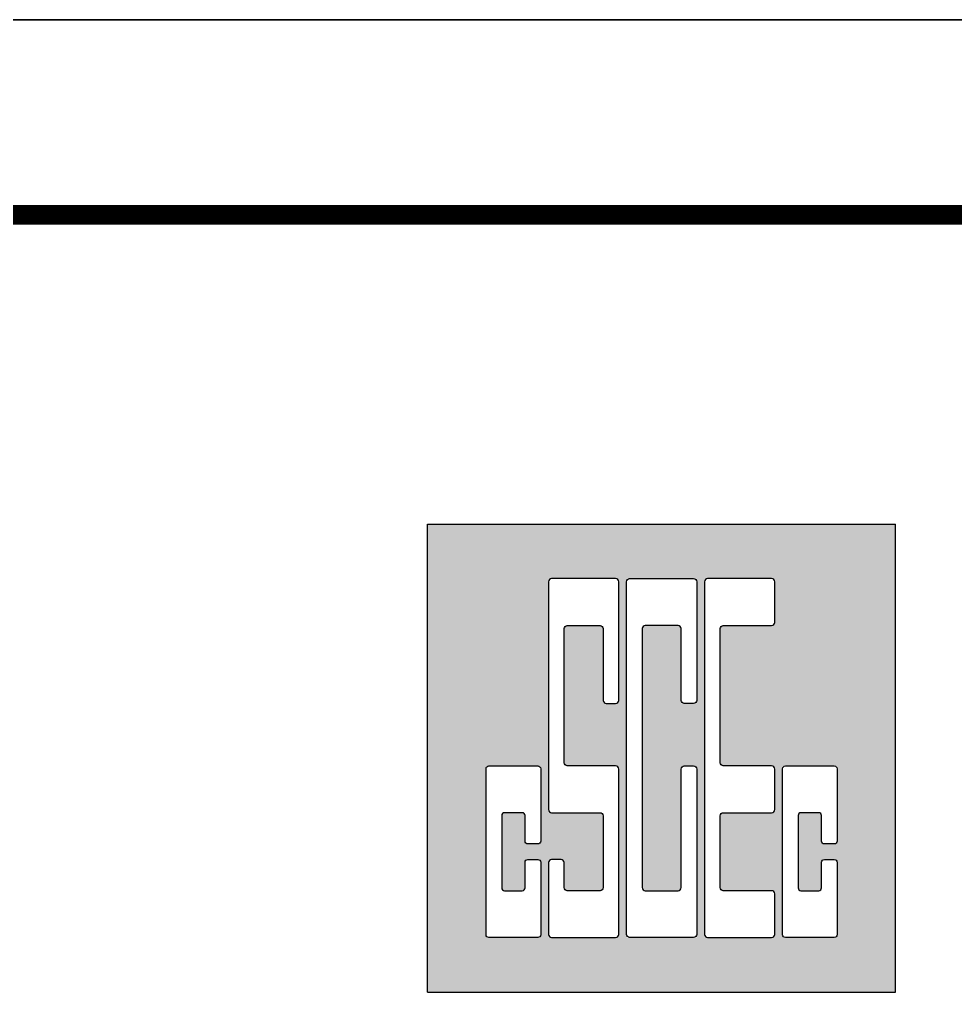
# Model space of a CAD drawing. Extents: x 0 to 2972856, y -1269770 to 0.
# Drawn here: x 2816309 to 2823504, y -1136774 to -1129180 of the extents above; entities that cross this region are included whole.
import ezdxf
from ezdxf.enums import TextEntityAlignment as Align

# ---------------------------------------------------------------- set-up
doc = ezdxf.new("R2010")
doc.units = 0
doc.header["$LTSCALE"] = 1000
doc.linetypes.add('接地线', pattern=[1.35002, 0.5, -1e-05, 1e-05, 0.5, -0.125, 0.1, -0.125])
for name, color, linetype in [('BTTK', 7, 'Continuous'), ('Logo', 4, 'Continuous'), ('PUB_TITLE', 7, 'Continuous'), ('电-线路-接地网', 6, '接地线')]:
    doc.layers.add(name, color=color, linetype=linetype)
doc.layers.add('yichutu', color=7, linetype='Continuous', true_color=0xffffff, plot=False)
doc.styles.add('HZ(TK)', font='geniso.shx', dxfattribs={"width": 0.9, "bigfont": 'hztxt.shx'})

# ---------------------------------------------------------------- blocks, each defined once
blk = doc.blocks.new('CSCEC')
at = {"layer": 'Logo'}
h = blk.add_hatch(color=4, dxfattribs=at)
h.paths.add_polyline_path([(0, -24), (24, -24), (24, 0), (0, 0)])
h.paths.add_polyline_path([(6.2, -2.8), (9.8, -2.8), (9.8, -9.2), (9, -9.2), (9, -5.36, 0.414214), (8.84, -5.2), (7.16, -5.2, 0.414214), (7, -5.36), (7, -12.24, 0.414214), (7.16, -12.4), (9.8, -12.4), (9.8, -21.2), (6.2, -21.2), (6.2, -17.2), (7, -17.2), (7, -18.64, 0.414214), (7.16, -18.8), (8.84, -18.8, 0.414214), (9, -18.64), (9, -14.96, 0.414214), (8.84, -14.8), (6.2, -14.8)], flags=16)
h.paths.add_polyline_path([(10.2, -2.8), (13.8, -2.8), (13.8, -9.2), (13, -9.2), (13, -5.36, 0.414214), (12.84, -5.2), (11.16, -5.2, 0.414214), (11, -5.36), (11, -18.64, 0.414214), (11.16, -18.8), (12.84, -18.8, 0.414214), (13, -18.64), (13, -12.4), (13.8, -12.4), (13.8, -21.2), (10.2, -21.2)], flags=16)
h.paths.add_polyline_path([(5.8, -12.4), (5.8, -16.4), (5, -16.4), (5, -14.96, 0.414214), (4.84, -14.8), (3.96, -14.8, 0.414214), (3.8, -14.96), (3.8, -18.64, 0.414214), (3.96, -18.8), (4.84, -18.8, 0.414214), (5, -18.64), (5, -17.2), (5.8, -17.2), (5.8, -21.2), (3, -21.2), (3, -12.4)], flags=16)
h.paths.add_polyline_path([(14.2, -2.8), (17.8, -2.8), (17.8, -5.2), (15.16, -5.2, 0.414214), (15, -5.36), (15, -12.24, 0.414214), (15.16, -12.4), (17.8, -12.4), (17.8, -14.8), (15.16, -14.8, 0.414214), (15, -14.96), (15, -18.64, 0.414214), (15.16, -18.8), (17.8, -18.8), (17.8, -21.2), (14.2, -21.2)], flags=16)
h.paths.add_polyline_path([(21, -12.4), (21, -16.4), (20.2, -16.4), (20.2, -14.96, 0.414214), (20.04, -14.8), (19.16, -14.8, 0.414214), (19, -14.96), (19, -18.64, 0.414214), (19.16, -18.8), (20.04, -18.8, 0.414214), (20.2, -18.64), (20.2, -17.2), (21, -17.2), (21, -21.2), (18.2, -21.2), (18.2, -12.4)], flags=16)
for p, q in [((0, -24), (0, 0)), ((0, 0), (24, 0)), ((0, 0), (24, 0)), ((24, -24), (24, 0)), ((0, -24), (24, -24))]:
    blk.add_line(p, q, dxfattribs=at)
for points in [[(8.84, -5.2, -0.414214), (9, -5.36), (9, -9.04, 0.414214), (9.16, -9.2), (9.64, -9.2, 0.414214), (9.8, -9.04), (9.8, -2.96, 0.414214), (9.64, -2.8), (6.36, -2.8, 0.414214), (6.2, -2.96), (6.2, -14.64, 0.414214), (6.36, -14.8), (8.84, -14.8, -0.414214), (9, -14.96), (9, -18.64, -0.414214), (8.84, -18.8), (7.16, -18.8, -0.414214), (7, -18.64), (7, -17.36, 0.414214), (6.84, -17.2), (6.36, -17.2, 0.414214), (6.2, -17.36), (6.2, -21.04, 0.414214), (6.36, -21.2), (9.64, -21.2, 0.414214), (9.8, -21.04), (9.8, -12.56, 0.414214), (9.64, -12.4), (7.16, -12.4, -0.414214), (7, -12.24), (7, -5.36, -0.414214), (7.16, -5.2)], [(12.84, -18.8, 0.414214), (13, -18.64), (13, -12.56, -0.414214), (13.16, -12.4), (13.64, -12.4, -0.414214), (13.8, -12.56), (13.8, -21.04, -0.414214), (13.64, -21.2), (10.36, -21.2, -0.414214), (10.2, -21.04), (10.2, -2.96, -0.414214), (10.36, -2.8), (13.64, -2.8, -0.414214), (13.8, -2.96), (13.8, -9.04, -0.414214), (13.64, -9.2), (13.16, -9.2, -0.414214), (13, -9.04), (13, -5.36, 0.414214), (12.84, -5.2), (11.16, -5.2, 0.414214), (11, -5.36), (11, -18.64, 0.414214), (11.16, -18.8)], [(15.16, -12.4, -0.414214), (15, -12.24), (15, -5.36, -0.414214), (15.16, -5.2), (17.64, -5.2, 0.414214), (17.8, -5.04), (17.8, -2.96, 0.414214), (17.64, -2.8), (14.36, -2.8, 0.414214), (14.2, -2.96), (14.2, -21.04, 0.414214), (14.36, -21.2), (17.64, -21.2, 0.414214), (17.8, -21.04), (17.8, -18.96, 0.414214), (17.64, -18.8), (15.16, -18.8, -0.414214), (15, -18.64), (15, -14.96, -0.414214), (15.16, -14.8), (17.64, -14.8, 0.414214), (17.8, -14.64), (17.8, -12.56, 0.414214), (17.64, -12.4)], [(4.856, -18.8, 0.414214), (5, -18.656), (5, -17.344, -0.414214), (5.144, -17.2), (5.656, -17.2, -0.414214), (5.8, -17.344), (5.8, -21.056, -0.414214), (5.656, -21.2), (3.144, -21.2, -0.414214), (3, -21.056), (3, -12.544, -0.414214), (3.144, -12.4), (5.656, -12.4, -0.414214), (5.8, -12.544), (5.8, -16.256, -0.414214), (5.656, -16.4), (5.144, -16.4, -0.414214), (5, -16.256), (5, -14.944, 0.414214), (4.856, -14.8), (3.944, -14.8, 0.414214), (3.8, -14.944), (3.8, -18.656, 0.414214), (3.944, -18.8)], [(20.056, -18.8, 0.414214), (20.2, -18.656), (20.2, -17.344, -0.414214), (20.344, -17.2), (20.856, -17.2, -0.414214), (21, -17.344), (21, -21.056, -0.414214), (20.856, -21.2), (18.344, -21.2, -0.414214), (18.2, -21.056), (18.2, -12.544, -0.414214), (18.344, -12.4), (20.856, -12.4, -0.414214), (21, -12.544), (21, -16.256, -0.414214), (20.856, -16.4), (20.344, -16.4, -0.414214), (20.2, -16.256), (20.2, -14.944, 0.414214), (20.056, -14.8), (19.144, -14.8, 0.414214), (19, -14.944), (19, -18.656, 0.414214), (19.144, -18.8)]]:
    blk.add_lwpolyline(points, format="xyb", close=True, dxfattribs=at)
blk = doc.blocks.new('vhtemplate_2020年新竖式图框_A0')
at = {"layer": 'PUB_TITLE', "color": 7}
blk.add_lwpolyline([(0, 0), (1189, 0), (1189, 841), (0, 841)], close=True, dxfattribs=at)
at = {"layer": 'PUB_TITLE', "const_width": 1}
blk.add_lwpolyline([(25, 10), (1179, 10), (1179, 831), (25, 831)], close=True, dxfattribs=at)
at = {"layer": 'BTTK'}
blk.add_blockref('CSCEC', (1132, 815.144), dxfattribs=at)
at = {"layer": 'BTTK', "color": 4, "style": 'HZ(TK)', "width": 0.9}
for tag, p in [('合作单位', (1144, 743.5)), ('建设单位', (1144, 209.5)), ('工程名称', (1144, 176.5)), ('子项名称', (1154, 160)), ('图纸名称', (1144, 141))]:
    blk.add_attdef(tag, text='', height=3.5, dxfattribs=at).set_placement(p, align=Align.MIDDLE_CENTER)
for tag, p in [('注册证书号', (1156.5, 309.006)), ('注册印章号', (1156.5, 301.006)), ('设计号', (1154, 193)), ('图别', (1137.75, 34)), ('图号', (1170.25, 34)), ('版本号', (1137.75, 26)), ('日期', (1170.25, 26))]:
    blk.add_attdef(tag, text='', height=3.5, dxfattribs=at).set_placement(p, align=Align.MIDDLE)
blk = doc.blocks.new('yct-1189-841-178350-126150-150-0.0')
at = {"layer": 'yichutu', "color": 7, "linetype": 'ByBlock', "true_color": 0xffffff}
blk.add_lwpolyline([(0, 0), (0, 126150), (178350, 126150), (178350, 0)], close=True, dxfattribs=at)

msp = doc.modelspace()

# ---------------------------------------------------------------- block references
at = {"layer": 'yichutu', "linetype": 'ByBlock'}
msp.add_blockref('yct-1189-841-178350-126150-150-0.0', (2649645.9, -1255329.5), dxfattribs=at)
at = {"layer": '电-线路-接地网', "linetype": 'ByBlock', "xscale": 150, "yscale": 150, "zscale": 150}
msp.add_blockref('vhtemplate_2020年新竖式图框_A0', (2649645.9, -1255329.5), dxfattribs=at)

doc.saveas('drawing.dxf')
